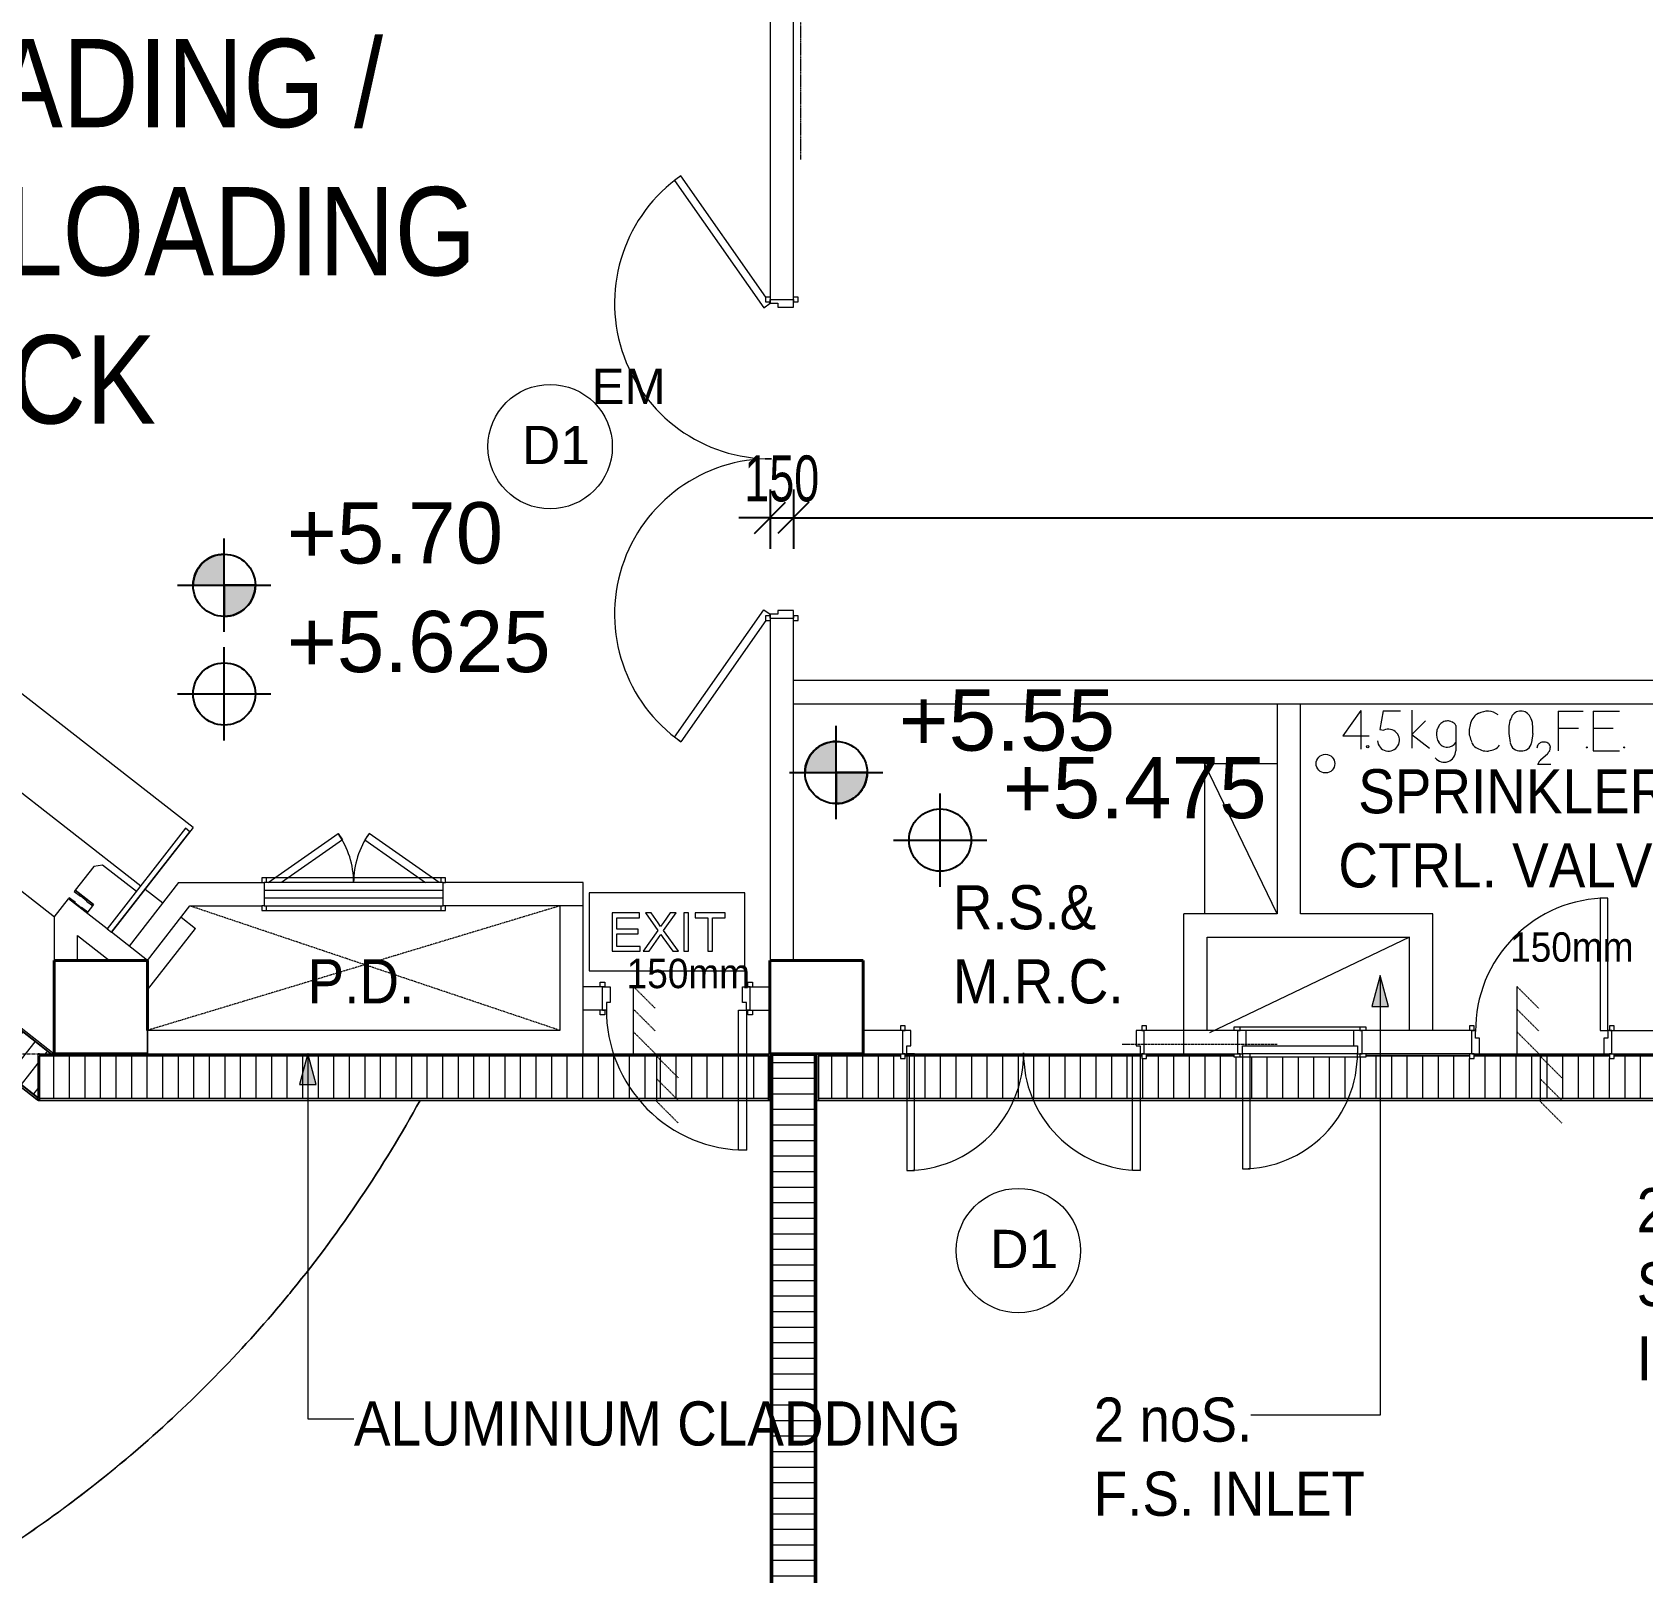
# Model space of a CAD drawing. Header units: millimetres. Extents: x 10569 to 232243, y -25347 to 80743.
# Drawn here: x 44561 to 54914, y -5480 to 4425 of the extents above; entities that cross this region are included whole.
import ezdxf

# ---------------------------------------------------------------- set-up
doc = ezdxf.new("R2010")
doc.units = ezdxf.units.MM
for name, pattern in [('Dash', [6, 3, -3]), ('Grid Line__1_200_', [10.5, 6, -1.5, 1.5, -1.5]), ('Hidden', [7.14375, 4.7625, -2.38125])]:
    doc.linetypes.add(name, pattern=pattern)
for name, color, linetype, lineweight in [('A-ANNO-DIMS', 211, 'Continuous', 5), ('A-ANNO-NOTE', 131, 'Continuous', 25), ('A-DETL-GENF', 92, 'Continuous', 20), ('A-DETL-HDLN', 90, 'Hidden', 9), ('A-DETL-THIN', 151, 'Continuous', 9), ('A-DOOR', 31, 'Continuous', 20), ('A-DOOR-FRAM', 31, 'Continuous', 30), ('A-FLOR', 192, 'Continuous', 9), ('A-GENM', 13, 'Continuous', 20), ('A-WALL', 113, 'Continuous', 20), ('G-ANNO-TEXT', 231, 'Continuous', 5), ('Q-CASE', 31, 'Continuous', 20), ('S-COLS', 52, 'Continuous', 20), ('S-GRID', 1, 'Continuous', 5)]:
    doc.layers.add(name, color=color, linetype=linetype, lineweight=lineweight)
doc.styles.add('Arial_1', font='arial.ttf', dxfattribs={"height": 393.413174})
doc.styles.add('Arial_2', font='arial.ttf', dxfattribs={"width": 0.7, "height": 295.05988})
doc.styles.add('Swis721 BT_2', font='swiss.ttf', dxfattribs={"width": 0.9, "height": 189.214176})
doc.styles.add('Swis721 BT_3', font='swiss.ttf', dxfattribs={"height": 1.135285})
doc.styles.add('Swis721 BT_4', font='swiss.ttf', dxfattribs={"height": 245.978428})
doc.styles.add('Swis721 BT_5', font='swiss.ttf', dxfattribs={"width": 0.85, "height": 567.642527})
doc.styles.add('Swis721 BT_6', font='swiss.ttf', dxfattribs={"width": 0.89, "height": 283.821263})
doc.dimstyles.new('Linear_-_1_5mm_Arial', dxfattribs={"dimscale": 304.8, "dimtxt": 300, "dimasz": 0.656168, "dimexe": 0.656168, "dimexo": 0.0625, "dimgap": 0.328084, "dimtad": 1, "dimdec": 0, "dimzin": 0, "dimdsep": 46, "dimtxsty": 'Arial_2', "dimblk1": 'OBLIQUE', "dimblk2": 'OBLIQUE', "dimsah": 1, "dimcen": 0.09, "dimadec": 0, "dimazin": 0, "dimtfac": 1, "dimtdec": 4, "dimtix": 1, "dimtmove": 0, "dimatfit": 3, "dimfxl": 0.656168, "dimfxlon": 1, "dimtvp": 1, "dimtolj": 1, "dimtzin": 0, "dimarcsym": 2})
pattern_1 = [(270, (0, 609.6), (100, 6e-15), [])]

# ---------------------------------------------------------------- blocks, each defined once
blk = doc.blocks.new('DLN-Double Door__X03_ - _M13_1500 x 2600 _WH_-16954903-TENDER DRAFT G_F')
at = {"layer": 'A-DOOR', "lineweight": 15}
for p, q in [((-700, -75), (-750, -75)), ((-750, -75), (-750, -825)), ((-700, -825), (-700, -75)), ((700, -75), (750, -75)), ((700, -825), (700, -75)), ((750, -75), (750, -825)), ((-750, -825), (-700, -825)), ((750, -825), (700, -825))]:
    blk.add_line(p, q, dxfattribs=at)
for centre, start, end in [((-750, -75), 270, 0.5), ((750, -75), 179.5, 270)]:
    blk.add_arc(centre, 750, start, end, dxfattribs=at)
at = {"layer": 'A-DOOR-FRAM', "lineweight": 15}
for p, q in [((-760, 105), (-790, 105)), ((-790, 105), (-790, 75)), ((-760, 75), (-760, 105)), ((790, 105), (760, 105)), ((760, 105), (760, 75)), ((790, 75), (790, 105)), ((-775, 75), (-760, 75)), ((-725, 75), (-775, 75)), ((-725, -25), (-725, 75)), ((725, 75), (725, -25)), ((775, 75), (725, 75)), ((760, 75), (775, 75)), ((-790, -75), (-790, -105)), ((-760, -75), (-775, -75)), ((-775, -75), (-750, -75)), ((-760, -105), (-760, -75)), ((-750, -75), (-750, -25)), ((-750, -25), (-725, -25)), ((725, -25), (750, -25)), ((750, -25), (750, -75)), ((750, -75), (775, -75)), ((775, -75), (760, -75)), ((760, -75), (760, -105)), ((790, -105), (790, -75)), ((-790, -105), (-760, -105)), ((760, -105), (790, -105))]:
    blk.add_line(p, q, dxfattribs=at)
blk = doc.blocks.new('DLN-Single Door__X01_ - _M36_ 850 x 2450 _WH_-16935529-TENDER DRAFT G_F')
at = {"layer": 'A-DOOR', "lineweight": 15}
for p, q in [((-435, 105), (-465, 105)), ((-465, 105), (-465, 75)), ((-435, 75), (-435, 105)), ((465, 105), (435, 105)), ((435, 105), (435, 75)), ((465, 75), (465, 105)), ((-450, 75), (-435, 75)), ((435, 75), (450, 75)), ((-465, -75), (-465, -105)), ((-435, -75), (-450, -75)), ((-435, -105), (-435, -75)), ((-375, -75), (-425, -75)), ((-425, -75), (-425, -925)), ((-375, -925), (-375, -75)), ((450, -75), (435, -75)), ((435, -75), (435, -105)), ((465, -105), (465, -75)), ((-465, -105), (-435, -105)), ((435, -105), (465, -105)), ((-425, -925), (-375, -925))]:
    blk.add_line(p, q, dxfattribs=at)
blk.add_arc((-425, -75), 850, 270, 0.5, dxfattribs=at)
at = {"layer": 'A-DOOR-FRAM', "lineweight": 15}
for p, q in [((-400, 75), (-450, 75)), ((-400, -25), (-400, 75)), ((400, 75), (400, -25)), ((450, 75), (400, 75)), ((-450, -75), (-425, -75)), ((-425, -75), (-425, -25)), ((-425, -25), (-400, -25)), ((400, -25), (425, -25)), ((425, -25), (425, -75)), ((425, -75), (450, -75))]:
    blk.add_line(p, q, dxfattribs=at)
blk = doc.blocks.new('DLN-Single Door__X01_ - _M03_ 900 x 2450 _WH_-18265741-TENDER DRAFT G_F')
at = {"layer": 'A-DOOR', "lineweight": 15}
for p, q in [((-450, 975), (-400, 975)), ((-450, 75), (-450, 975)), ((-400, 975), (-400, 75)), ((-490, 105), (-460, 105)), ((-490, 75), (-490, 105)), ((-460, 105), (-460, 75)), ((460, 75), (460, 105)), ((460, 105), (490, 105)), ((490, 105), (490, 75)), ((-460, 75), (-475, 75)), ((-400, 75), (-450, 75)), ((475, 75), (460, 75)), ((-490, -105), (-490, -75)), ((-475, -75), (-460, -75)), ((-460, -75), (-460, -105)), ((460, -105), (460, -75)), ((460, -75), (475, -75)), ((490, -75), (490, -105)), ((-460, -105), (-490, -105)), ((490, -105), (460, -105))]:
    blk.add_line(p, q, dxfattribs=at)
blk.add_arc((-450, 75), 900, 359.5, 90, dxfattribs=at)
at = {"layer": 'A-DOOR-FRAM', "lineweight": 15}
for p, q in [((-475, 75), (-450, 75)), ((-450, 75), (-450, 25)), ((-450, 25), (-425, 25)), ((-425, 25), (-425, -75)), ((425, 25), (450, 25)), ((425, -75), (425, 25)), ((450, 75), (475, 75)), ((450, 25), (450, 75)), ((-425, -75), (-475, -75)), ((475, -75), (425, -75))]:
    blk.add_line(p, q, dxfattribs=at)
blk = doc.blocks.new('DLN-Access Panel__AP06__ - _AP06_ 800 x 2325 _WH_-16253387-TENDER DRAFT G_F')
at = {"layer": 'A-DOOR', "lineweight": 15}
for p, q in [((-385, 95), (-425, 95)), ((-425, 95), (-425, 75)), ((-400, 75), (-385, 75)), ((-385, 75), (-385, 95)), ((385, 95), (-385, 95)), ((385, 95), (385, 75)), ((425, 95), (385, 95)), ((385, 75), (400, 75)), ((425, 75), (425, 95)), ((-425, -75), (-425, -95)), ((-425, -95), (-385, -95)), ((-385, -75), (-400, -75)), ((-385, -95), (-385, -75)), ((-385, -95), (385, -95)), ((-320, -75), (-370, -75)), ((-370, -75), (-370, -815)), ((-320, -815), (-320, -75)), ((385, -75), (385, -95)), ((400, -75), (385, -75)), ((385, -95), (425, -95)), ((425, -95), (425, -75)), ((-370, -815), (-320, -815))]:
    blk.add_line(p, q, dxfattribs=at)
blk.add_arc((-370, -75), 740, 270, 0.5, dxfattribs=at)
at = {"layer": 'A-DOOR-FRAM', "lineweight": 15}
for p, q in [((-345, 75), (-400, 75)), ((-345, -25), (-345, 75)), ((345, 75), (-345, 75)), ((345, 75), (345, -25)), ((400, 75), (345, 75)), ((-400, -75), (-370, -75)), ((-370, -75), (-370, -25)), ((-370, -25), (-345, -25)), ((370, -75), (-370, -75)), ((-345, -25), (345, -25)), ((345, -25), (370, -25)), ((370, -25), (370, -75)), ((370, -75), (400, -75))]:
    blk.add_line(p, q, dxfattribs=at)
blk = doc.blocks.new('S_S_ Roller Shutter _7000mm rw_ - 7000mm RW-16026281-TENDER DRAFT G_F')
at = {"layer": 'A-DOOR', "lineweight": 15}
for p, q in [((-3850, -930), (-3850, -75)), ((-3815, -75), (-3850, -75)), ((-3850, -75), (-3850, -895)), ((-3815, -895), (-3815, -75)), ((-3650, -145), (-3650, -75)), ((-3650, -75), (-3650, -83)), ((-3650, -83), (-3600, -83)), ((-3600, -83), (-3600, -80)), ((-3600, -80), (-3550, -80)), ((-3550, -80), (-3550, -83)), ((-3550, -83), (-3500, -83)), ((-3500, -83), (-3500, -75)), ((3500, -75), (3500, -83)), ((3500, -83), (3550, -83)), ((3550, -83), (3550, -80)), ((3550, -80), (3600, -80)), ((3600, -80), (3600, -83)), ((3600, -83), (3650, -83)), ((3650, -75), (3650, -145)), ((3650, -83), (3650, -75)), ((3850, -75), (3815, -75)), ((3815, -75), (3815, -895)), ((3850, -930), (3850, -75)), ((3850, -895), (3850, -75)), ((-3650, -135), (-3650, -145)), ((-3600, -135), (-3650, -135)), ((-3500, -145), (-3650, -145)), ((-3650, -145), (-3500, -145)), ((-3600, -138), (-3600, -135)), ((-3550, -138), (-3600, -138)), ((-3500, -135), (-3550, -135)), ((-3550, -135), (-3550, -138)), ((-3500, -145), (-3500, -135)), ((-3500, -340), (-3500, -145)), ((3550, -135), (3500, -135)), ((3500, -135), (3500, -145)), ((3650, -145), (3500, -145)), ((3500, -145), (3500, -340)), ((3500, -145), (3650, -145)), ((3550, -138), (3550, -135)), ((3600, -138), (3550, -138)), ((3650, -135), (3600, -135)), ((3600, -135), (3600, -138)), ((3650, -145), (3650, -135)), ((-3815, -380), (-3540, -380)), ((-3540, -380), (-3500, -340)), ((3500, -340), (3540, -380)), ((3540, -380), (3815, -380)), ((-3850, -895), (-3815, -895)), ((-3850, -930), (3850, -930)), ((3815, -895), (3850, -895))]:
    blk.add_line(p, q, dxfattribs=at)
blk = doc.blocks.new('DLN_EXIT Sign Board - DLN_EXIT Sign Board-5973881-TENDER DRAFT G_F')
at = {"layer": 'A-GENM'}
for p, q in [((500, 250), (-500, 250)), ((-500, 250), (-500, -250)), ((500, -250), (500, 250)), ((-177, 121), (-354, 121)), ((-354, 121), (-354, -125)), ((-177, 90), (-177, 121)), ((-102, 121), (-138, 121)), ((-138, 121), (-59, 9)), ((-57, 58), (-102, 121)), ((20, 121), (-24, 59)), ((-22, 9), (58, 121)), ((58, 121), (20, 121)), ((138, 121), (108, 121)), ((108, 121), (108, -125)), ((138, -125), (138, 121)), ((373, 121), (181, 121)), ((181, 121), (181, 90)), ((373, 90), (373, 121)), ((-323, 17), (-323, 90)), ((-323, 90), (-177, 90)), ((-185, 17), (-323, 17)), ((-185, -13), (-185, 17)), ((-59, 9), (-154, -125)), ((-42, 34), (-57, 58)), ((-24, 59), (-42, 34)), ((73, -125), (-22, 9)), ((181, 90), (262, 90)), ((262, 90), (262, -125)), ((292, -125), (292, 90)), ((292, 90), (373, 90)), ((-323, -94), (-323, -13)), ((-323, -13), (-185, -13)), ((-173, -94), (-323, -94)), ((-173, -125), (-173, -94)), ((-116, -125), (-55, -38)), ((-55, -38), (-40, -17)), ((-40, -17), (-27, -36)), ((-27, -36), (36, -125)), ((-354, -125), (-173, -125)), ((-154, -125), (-116, -125)), ((36, -125), (73, -125)), ((108, -125), (138, -125)), ((262, -125), (292, -125)), ((-500, -250), (500, -250))]:
    blk.add_line(p, q, dxfattribs=at)
blk = doc.blocks.new('DLN-Surface Channel-S1 - 300x200 _WD_-5839086-TENDER DRAFT G_F')
at = {"layer": 'Q-CASE', "lineweight": 9}
h = blk.add_hatch(dxfattribs=at)
h.set_pattern_fill('FP_7', color=256, style=0, pattern_type=2)
h.set_pattern_definition(pattern_1)
h.paths.add_polyline_path([(-2886, -135), (8451, -135), (8451, 135), (4989, 135), (4989, 120), (3709, 120), (3709, 135), (2514, 135), (2514, 120), (1234, 120), (1234, 135), (-236, 135), (-236, 120), (-266, 120), (-266, 135), (-1136, 135), (-1136, 120), (-1166, 120), (-1166, 135), (-1636, 135), (-1636, 120), (-2916, 120), (-2916, 135), (-3336, 135), (-3336, 120), (-3366, 120), (-3366, 135), (-4236, 135), (-4236, 120), (-4266, 120), (-4266, 135), (-4930, 135), (-4930, 130), (-5780, 130), (-5780, 135), (-6342, 135), (-6342, 120), (-6372, 120), (-6372, 135), (-7892, 135), (-7892, 120), (-7922, 120), (-7922, 135), (-8451, 135), (-8451, -135), (-2916, -135)], flags=0)
at = {"layer": 'Q-CASE'}
for p, q in [((-8461, -150), (-8461, 150)), ((-8451, 150), (-8451, -150)), ((-8451, 140), (-8451, 150)), ((-8451, 140), (-7922, 140)), ((-8451, -135), (-8451, 135)), ((-7922, 135), (-8451, 135)), ((-7892, 140), (-6372, 140)), ((-6372, 135), (-7892, 135)), ((-7882, 150), (-6382, 150)), ((-6342, 140), (-5780, 140)), ((-5780, 135), (-6342, 135)), ((-4930, 140), (-4266, 140)), ((-4266, 135), (-4930, 135)), ((-4236, 140), (-3366, 140)), ((-3366, 135), (-4236, 135)), ((-4201, 150), (-3401, 150)), ((-3336, 140), (-2916, 140)), ((-2916, 135), (-3336, 135)), ((-8461, -150), (-8451, -150)), ((-8451, -135), (8451, -135)), ((-8451, -150), (-8451, -140)), ((8451, -140), (-8451, -140)), ((-8451, -150), (8451, -150))]:
    blk.add_line(p, q, dxfattribs=at)
blk = doc.blocks.new('DLN-Surface Channel-S1 - 300x200 _WD_-5839087-TENDER DRAFT G_F')
at = {"layer": 'Q-CASE', "lineweight": 9}
h = blk.add_hatch(dxfattribs=at)
h.set_pattern_fill('FP_7', color=256, style=0, pattern_type=2)
h.set_pattern_definition(pattern_1)
h.paths.add_polyline_path([(-3826, 135), (-3723, -29), (-3659, -135), (3856, -135), (3856, 135), (-3822, 135)], flags=0)
at = {"layer": 'Q-CASE'}
for p, q in [((-3829, 140), (3856, 140)), ((3856, 135), (-3826, 135)), ((3566, 150), (3856, 150)), ((3856, -150), (3856, 150)), ((3866, 150), (3856, 150)), ((3856, 150), (3856, 140)), ((3856, 135), (3856, -135)), ((-3659, -135), (3856, -135)), ((3856, -140), (-3656, -140)), ((3856, -140), (3856, -150))]:
    blk.add_line(p, q, dxfattribs=at)
blk = doc.blocks.new('DLN-Double Door-AP - _AP09_ 1100 x 2100 _WH_-10331321-TENDER DRAFT G_F')
at = {"layer": 'A-DOOR', "lineweight": 15}
for p, q in [((575, 75), (-575, 75)), ((-575, 75), (-575, 25)), ((-575, 25), (-575, -25)), ((-575, 25), (575, 25)), ((575, 25), (575, 75)), ((575, -25), (575, 25)), ((-575, -25), (-575, -75)), ((-575, -25), (575, -25)), ((-575, -75), (575, -75)), ((-550, -75), (-99, -390)), ((-71, -350), (-463, -75)), ((71, -350), (463, -75)), ((550, -75), (99, -390)), ((575, -75), (575, -25)), ((-99, -390), (-71, -350)), ((99, -390), (71, -350))]:
    blk.add_line(p, q, dxfattribs=at)
for centre, start, end in [((-550, -75), 325, 359.9969), ((550, -75), 180.0031, 215)]:
    blk.add_arc(centre, 550, start, end, dxfattribs=at)
at = {"layer": 'A-DOOR-FRAM', "lineweight": 15}
for p, q in [((-560, 105), (-590, 105)), ((-590, 105), (-590, 75)), ((-560, 75), (-560, 105)), ((560, 105), (-560, 105)), ((560, 105), (560, 75)), ((590, 105), (560, 105)), ((590, 75), (590, 105)), ((-590, 75), (-575, 75)), ((575, 75), (590, 75)), ((-575, -75), (-590, -75)), ((-590, -75), (-590, -105)), ((-560, -105), (-560, -75)), ((560, -75), (560, -105)), ((590, -75), (575, -75)), ((590, -105), (590, -75)), ((-590, -105), (-560, -105)), ((-560, -105), (560, -105)), ((560, -105), (590, -105))]:
    blk.add_line(p, q, dxfattribs=at)
blk = doc.blocks.new('DLN-Double Door__X03_ - _M47_2000 x 2450 _WH_-16954907-TENDER DRAFT G_F')
at = {"layer": 'A-DOOR', "lineweight": 15}
for p, q in [((-1040, -103), (-1819, -649)), ((-1000, -75), (-1010, -82)), ((-971, -116), (-1000, -75)), ((971, -116), (1000, -75)), ((1000, -75), (1010, -82)), ((1040, -103), (1819, -649)), ((-1790, -690), (-971, -116)), ((1790, -690), (971, -116)), ((-1819, -649), (-1790, -690)), ((1819, -649), (1790, -690))]:
    blk.add_line(p, q, dxfattribs=at)
for centre, start, end in [((-1000, -75), 215, 0.5), ((1000, -75), 179.5, 325)]:
    blk.add_arc(centre, 1000, start, end, dxfattribs=at)
at = {"layer": 'A-DOOR-FRAM', "lineweight": 15}
for p, q in [((-1010, 105), (-1040, 105)), ((-1040, 105), (-1040, 75)), ((-1010, 75), (-1010, 105)), ((1040, 105), (1010, 105)), ((1010, 105), (1010, 75)), ((1040, 75), (1040, 105)), ((-1025, 75), (-1010, 75)), ((-975, 75), (-1025, 75)), ((-975, -25), (-975, 75)), ((975, 75), (975, -25)), ((1025, 75), (975, 75)), ((1010, 75), (1025, 75)), ((-1040, -75), (-1040, -105)), ((-1010, -75), (-1025, -75)), ((-1025, -75), (-1000, -75)), ((-1010, -105), (-1010, -75)), ((-1000, -75), (-1000, -25)), ((-1000, -25), (-975, -25)), ((975, -25), (1000, -25)), ((1000, -25), (1000, -75)), ((1000, -75), (1025, -75)), ((1025, -75), (1010, -75)), ((1010, -75), (1010, -105)), ((1040, -105), (1040, -75)), ((-1040, -105), (-1010, -105)), ((1010, -105), (1040, -105))]:
    blk.add_line(p, q, dxfattribs=at)
blk = doc.blocks.new('DLN-Surface Channel-S1 - 300x150 _WD_-16398120-TENDER DRAFT G_F')
at = {"layer": 'Q-CASE', "lineweight": 9}
h = blk.add_hatch(dxfattribs=at)
h.set_pattern_fill('FP_7', color=256, style=0, pattern_type=2)
h.set_pattern_definition(pattern_1)
h.paths.add_polyline_path([(4646, -135), (4473, 86), (4536, 135), (-4649, 135), (-4649, -135), (4640, -135)], flags=0)
at = {"layer": 'Q-CASE'}
for p, q in [((-4659, -150), (-4659, 150)), ((-4649, 150), (-4659, 150)), ((-4649, 150), (-4649, -150)), ((-4649, 140), (-4649, 150)), ((-4649, 150), (4555, 150)), ((-4649, 140), (4542, 140)), ((-4649, -135), (-4649, 135)), ((4536, 135), (-4649, 135)), ((-4659, -150), (-4649, -150)), ((-4649, -135), (4646, -135)), ((-4649, -150), (-4649, -140)), ((4649, -140), (-4649, -140)), ((-4649, -150), (4649, -150)), ((4649, -140), (4649, -150)), ((4649, -150), (4649, -142)), ((4649, -150), (4657, -150))]:
    blk.add_line(p, q, dxfattribs=at)
blk = doc.blocks.new('DLN-Surface Channel-S1 - 300x200 _WD_-13121200-TENDER DRAFT G_F')
at = {"layer": 'Q-CASE', "lineweight": 9}
h = blk.add_hatch(dxfattribs=at)
h.set_pattern_fill('FP_7', color=256, style=0, pattern_type=2)
h.set_pattern_definition(pattern_1)
h.paths.add_polyline_path([(-2175, -135), (2343, -135), (2343, 135), (-2343, 135), (-2343, -135), (-2182, -135)], flags=0)
at = {"layer": 'Q-CASE'}
for p, q in [((-2353, -150), (-2353, 150)), ((-2343, 150), (-2353, 150)), ((-2343, 150), (-2343, -150)), ((-2343, 140), (-2343, 150)), ((-2343, 150), (-2249, 150)), ((-2343, 140), (2343, 140)), ((-2343, -135), (-2343, 135)), ((2343, 135), (-2343, 135)), ((1151, 150), (2343, 150)), ((2343, -150), (2343, 150)), ((2351, 150), (2343, 150)), ((2343, 150), (2343, 140)), ((2343, 135), (2343, -135)), ((2353, 150), (2353, -150)), ((-2353, -150), (-2343, -150)), ((-2343, -135), (2343, -135)), ((-2343, -150), (-2343, -140)), ((2343, -140), (-2343, -140)), ((-2343, -150), (2343, -150)), ((2343, -140), (2343, -150)), ((2343, -150), (2353, -150))]:
    blk.add_line(p, q, dxfattribs=at)
blk = doc.blocks.new('DLN_2D- CO2F_E - COFE-19082813-TENDER DRAFT G_F')
at = {"layer": 'A-DETL-GENF'}
for p, q in [((87, 335), (-28, 172)), ((87, 335), (87, 86)), ((232, 332), (209, 213)), ((232, 332), (343, 332)), ((415, 337), (415, 92)), ((1357, 330), (1517, 330)), ((1357, 330), (1357, 76)), ((1580, 330), (1750, 330)), ((1580, 330), (1580, 76)), ((209, 213), (235, 208)), ((415, 181), (503, 269)), ((698, 239), (698, 76)), ((1357, 221), (1487, 221)), ((1580, 221), (1710, 221)), ((-28, 172), (141, 172)), ((415, 181), (528, 92)), ((1038, 187), (1048, 128)), ((1194, 187), (1185, 128)), ((1245, 20), (1287, 57)), ((1580, 76), (1750, 76)), ((1224, -10), (1308, -10))]:
    blk.add_line(p, q, dxfattribs=at)
for centre, radius in [((132, 103), 7.48), ((-140, -7), 60), ((1540, 97), 3), ((1781, 97), 3)]:
    blk.add_circle(centre, radius, dxfattribs=at)
for centre, radius, start, end in [((890, 227), 101, 117.3794, 139.3393), ((903, 197), 133, 87.6545, 116.6047), ((905, 231), 98.9, 49.3487, 87.6545), ((1114, 268), 62.8, 88.1154, 155.8846), ((1118, 268), 62.8, 24.1154, 91.8846), ((265, 144), 70.7, 183.8046, 115.1955), ((655, 188), 80.3, 161.219, 180.781), ((689, 176), 116, 146.781, 161.219), ((643, 206), 61.4, 118.4863, 146.781), ((643, 206), 61.4, 87.5137, 118.4863), ((642, 195), 73.2, 66.4863, 87.5137), ((649, 209), 57.4, 31.0497, 66.4863), ((895, 199), 112, 173.0655, 194.7367), ((1084, 174), 302, 164.9644, 172.7557), ((890, 227), 101, 139.3393, 165.241), ((1870, 182), 832, 175.5969, 179.6803), ((1140, 238), 99.2, 146.4031, 175.5969), ((1093, 238), 99.2, 4.4031, 33.5969), ((362, 182), 832, 0.3197, 4.4031), ((757, 189), 183, 180.781, 189.219), ((661, 174), 85.2, 189.219, 210.781), ((643, 163), 64.4, 210.781, 239.219), ((643, 163), 64.4, 239.219, 271.0549), ((643, 163), 64.4, 271.0549, 328.5853), ((1184, 278), 411, 195.1825, 200.7734), ((871, 159), 76.5, 200.5788, 234.8357), ((903, 175), 99.8, 297.0921, 320.3091), ((1109, 137), 62.1, 189, 276.8019), ((1124, 137), 62.1, 263.1981, 351), ((1259, 92), 39.4, 141.0169, 178.9831), ((1259, 92), 39.4, 112.8661, 141.0169), ((1259, 92), 39.4, 90.3809, 112.8661), ((1266, 88), 44, 77.7176, 98.2824), ((1265, 84), 48.4, 58.2824, 77.7176), ((1275, 100), 29.6, 35.7176, 58.2824), ((1264, 92), 43.1, 18.2824, 35.7176), ((1278, 97), 28, 357.7176, 18.2824), ((624, 76), 73.8, 218.3959, 0), ((895, 195), 119, 235.3378, 254.6622), ((900, 215), 141, 254.7908, 273.2092), ((903, 175), 99.8, 272.9079, 297.0921), ((1351, -71), 140, 145.8137, 154.1863), ((1301, -38), 80.3, 134.1863, 145.8137), ((1228, 118), 84.9, 313.9551, 330.0449), ((1193, 120), 117, 337.7231, 342.2769), ((1276, 94), 29.7, 342.2769, 3.7231)]:
    blk.add_arc(centre, radius, start, end, dxfattribs=at)
blk = doc.blocks.new('DLN_Slab Level Mark - FFL-2mm_Type 2-2670450-TENDER DRAFT G_F')
at = {"layer": 'A-ANNO-NOTE', "lineweight": 5}
h = blk.add_hatch(color=256, dxfattribs=at)
edge = h.paths.add_edge_path(flags=0)
edge.add_arc((0, 0), 1, 0, 90, ccw=False)
edge.add_line((1, 0), (0, 0))
edge.add_line((0, 0), (0, 1))
h = blk.add_hatch(color=256, dxfattribs=at)
edge = h.paths.add_edge_path(flags=0)
edge.add_arc((0, 0), 1, 180, 270, ccw=False)
edge.add_line((-1, 0), (0, 0))
edge.add_line((0, 0), (0, -1))
at = {"layer": 'A-ANNO-NOTE'}
for p, q in [((0, 1.5), (0, -1.5)), ((0, 1), (0, 0)), ((0, 0), (-1, 0)), ((0, -1), (0, 0)), ((0, 0), (1, 0)), ((-1.5, 0), (1.5, 0))]:
    blk.add_line(p, q, dxfattribs=at)
blk.add_circle((0, 0), 1, dxfattribs=at)
for start, end in [(360, 90), (180, 270)]:
    blk.add_arc((0, 0), 1, start, end, dxfattribs=at)
blk = doc.blocks.new('DLN_Slab Level Mark - SSL-2mm_Type 2-2670448-TENDER DRAFT G_F')
at = {"layer": 'A-ANNO-NOTE'}
for p, q in [((0, 1.5), (0, -1.5)), ((-1.5, 0), (1.5, 0))]:
    blk.add_line(p, q, dxfattribs=at)
blk.add_circle((0, 0), 1, dxfattribs=at)
blk = doc.blocks.new('GBP_Door Mark - 2 x 1_3_R_T_ Border _EM_ON_-18777231-TENDER DRAFT G_F')
at = {"layer": 'A-ANNO-NOTE', "lineweight": 5}
blk.add_circle((-31.356, 27.261), 2, dxfattribs=at)
at = {"layer": 'A-ANNO-NOTE', "lineweight": 5, "insert": (-30.02, 29.767), "char_height": 1.1353, "width": 2.7792, "attachment_point": 1, "line_spacing_factor": 1.00667, "style": 'Swis721 BT_3'}
blk.add_mtext('EM', dxfattribs=at)
blk = doc.blocks.new('_Oblique')
at = {"color": 0, "linetype": 'ByBlock', "lineweight": -2}
blk.add_line((-0.5, -0.5), (0.5, 0.5), dxfattribs=at)
blk = doc.blocks.new('DIMBLOCK193-TENDER DRAFT G_F')
at = {"layer": 'A-ANNO-DIMS', "color": 0, "lineweight": -2, "transparency": 16777216}
for p, q in [((49304, 1484), (49304, 1103)), ((49454, 1484), (49454, 1103)), ((49304, 1303), (49104, 1303)), ((49304, 1303), (49454, 1303)), ((49454, 1303), (49654, 1303))]:
    blk.add_line(p, q, dxfattribs=at)
at = {"layer": 'Defpoints', "color": 0, "transparency": 16777216}
for p in [(49304, 1503), (49454, 1503), (49454, 1303)]:
    blk.add_point(p, dxfattribs=at)
at = {"layer": 'A-ANNO-DIMS', "color": 0, "lineweight": -2, "transparency": 16777216, "xscale": 200, "yscale": 200, "zscale": 200}
blk.add_blockref('_Oblique', (49304, 1303), dxfattribs=at)
at = {"layer": 'A-ANNO-DIMS', "color": 0, "lineweight": -2, "transparency": 16777216, "xscale": 200, "yscale": 200, "zscale": 200, "rotation": 180}
blk.add_blockref('_Oblique', (49454, 1303), dxfattribs=at)
at = {"layer": 'A-ANNO-DIMS', "color": 0, "transparency": 16777216, "insert": (49379, 1554), "char_height": 295.1, "width": 564.92, "attachment_point": 5, "style": 'Arial_2'}
blk.add_mtext('\\A1;150', dxfattribs=at)
blk = doc.blocks.new('DIMBLOCK194-TENDER DRAFT G_F')
at = {"layer": 'A-ANNO-DIMS', "color": 0, "lineweight": -2, "transparency": 16777216}
for p, q in [((49454, 1484), (49454, 1103)), ((68539, 1484), (68539, 1103)), ((49454, 1303), (68539, 1303))]:
    blk.add_line(p, q, dxfattribs=at)
at = {"layer": 'Defpoints', "color": 0, "transparency": 16777216}
for p in [(49454, 1503), (68539, 1503), (68539, 1303)]:
    blk.add_point(p, dxfattribs=at)
at = {"layer": 'A-ANNO-DIMS', "color": 0, "lineweight": -2, "transparency": 16777216, "xscale": 200, "yscale": 200, "zscale": 200, "rotation": 180}
blk.add_blockref('_Oblique', (49454, 1303), dxfattribs=at)
at = {"layer": 'A-ANNO-DIMS', "color": 0, "lineweight": -2, "transparency": 16777216, "xscale": 200, "yscale": 200, "zscale": 200}
blk.add_blockref('_Oblique', (68539, 1303), dxfattribs=at)
at = {"layer": 'A-ANNO-DIMS', "color": 0, "transparency": 16777216, "insert": (58997, 1554), "char_height": 295.1, "width": 941.54, "attachment_point": 5, "style": 'Arial_2'}
blk.add_mtext('\\A1;19085', dxfattribs=at)
blk = doc.blocks.new('GBP_Door Mark - 2 x 1_3_RT_ Border WHITE-4013245-TENDER DRAFT G_F')
at = {"layer": 'A-ANNO-NOTE', "lineweight": 5}
blk.add_circle((-31.356, 27.261), 2, dxfattribs=at)

msp = doc.modelspace()

# ---------------------------------------------------------------- hatches: boundary and pattern name
at = {"layer": 'G-ANNO-TEXT'}
for points in [[(53225.87568, -1639.48288), (53172.28584, -1839.48288), (53279.46552, -1839.48288)], [(46333.371, -2141.04535), (46279.78116, -2341.04535), (46386.96084, -2341.04535)]]:
    msp.add_hatch(color=60, dxfattribs=at).paths.add_polyline_path(points, flags=0)

# ---------------------------------------------------------------- linework, layer by layer
at = {"layer": 'A-DETL-HDLN', "linetype": 'Dash'}
for p, q in [((47951.79297, -1192.51454), (45301.79296, -1992.51454)), ((47951.79297, -1992.51454), (45574.35961, -1192.51454)), ((37639.29297, -2142.51454), (44701.79296, -2142.51454))]:
    msp.add_line(p, q, dxfattribs=at)
at = {"layer": 'A-DETL-HDLN'}
for p, q in [((48424.58693, -1710.20841), (48566.00829, -1851.62977)), ((54104.54729, -1710.20841), (54245.96865, -1851.62977)), ((48424.58693, -1855.6508), (48566.00829, -1997.07215)), ((54104.54729, -1855.6508), (54245.96865, -1997.07215)), ((48424.58693, -2001.09318), (48566.00829, -2142.51454)), ((54104.54729, -2001.09318), (54245.96865, -2142.51454)), ((48573.7769, -2157.51454), (48715.19826, -2298.93589)), ((52564.79297, -2082.51454), (51564.79297, -2082.51454)), ((54253.73727, -2157.51454), (54395.15862, -2298.93589)), ((48573.7769, -2302.95692), (48715.19826, -2444.37828)), ((54253.73727, -2302.95692), (54395.15862, -2444.37828)), ((48573.7769, -2448.39931), (48715.19826, -2589.82067)), ((54253.73727, -2448.39931), (54395.15862, -2589.82067))]:
    msp.add_line(p, q, dxfattribs=at)
at = {"layer": 'A-DETL-THIN'}
for p, q in [((52564.29296, -1242.51454), (52097.69829, -277.51454)), ((52097.69829, -277.51454), (52097.69829, -1242.51454)), ((52097.69829, -277.51454), (52564.29296, -277.51454)), ((53414.79297, -1392.51454), (52129.79297, -2007.51454)), ((48424.58693, -1710.20841), (48424.58693, -2142.51454)), ((54104.54729, -1710.20841), (54104.54729, -2142.51454)), ((48573.7769, -2157.51454), (48573.7769, -2448.39931)), ((54253.73727, -2157.51454), (54253.73727, -2448.39931))]:
    msp.add_line(p, q, dxfattribs=at)
at = {"layer": 'A-FLOR'}
for p, q in [((37251.89076, 3297.48546), (44597.90678, -2442.05748)), ((49304.29296, -2442.51454), (49304.29296, -9844.41669)), ((49604.29296, -9658.85426), (49604.29296, -2442.51454))]:
    msp.add_line(p, q, dxfattribs=at)
for points, knots in [([(47053.69652, -2442.51454), (46818.1645, -2872.29159), (46521.53034, -3313.36165), (46184.43317, -3721.68989), (46158.92631, -3752.12719)], [-1, -1, -1, -1, -0.875, -0.86486486486, -0.86486486486, -0.86486486486, -0.86486486486]), ([(46158.92631, -3752.12719), (46184.43317, -3721.68989), (46521.53034, -3313.36165), (46818.1645, -2872.29159), (47053.69652, -2442.51454)], [-0.13513513514, -0.13513513514, -0.13513513514, -0.13513513514, -0.125, 0, 0, 0, 0]), ([(46158.92631, -3752.12719), (45869.84864, -4097.08332), (45205.95284, -4767.19131), (44034.0914, -5596.59519), (42695.65323, -6217.75405), (41267.106, -6587.22377), (39795.33755, -6692.90014), (38328.54668, -6531.23076), (37386.58134, -6248.96132), (36931.79642, -6066.32965)], [-0.86486486486, -0.86486486486, -0.86486486486, -0.86486486486, -0.75, -0.625, -0.5, -0.375, -0.25, -0.125, 0, 0, 0, 0]), ([(45026.08945, -4862.28026), (45087.99593, -4812.50697), (45495.82284, -4474.60895), (45869.84864, -4097.08332), (46158.92631, -3752.12719)], [-0.27027027027, -0.27027027027, -0.27027027027, -0.27027027027, -0.25, -0.13513513514, -0.13513513514, -0.13513513514, -0.13513513514]), ([(39082.90916, -6603.19402), (39319.84035, -6628.71715), (40047.26188, -6674.81139), (41267.106, -6587.22377), (42695.65323, -6217.75405), (43961.74339, -5630.17134), (44706.23927, -5119.44226), (45026.08945, -4862.28026)], [-0.81081081081, -0.81081081081, -0.81081081081, -0.81081081081, -0.75, -0.625, -0.5, -0.375, -0.27027027027, -0.27027027027, -0.27027027027, -0.27027027027])]:
    msp.add_open_spline(points, degree=3, knots=knots, dxfattribs=at)
at = {"layer": 'A-WALL'}
for p, q in [((49304.29296, 5557.48546), (49304.29296, 2707.48546)), ((49454.29296, 2707.48546), (49454.29296, 5557.48546)), ((39536.59503, 3407.48546), (45258.53554, -1063.14504)), ((44703.1027, -1263.6955), (39187.09561, 3046.0364)), ((49304.29296, 2707.48546), (49454.29296, 2707.48546)), ((49304.29296, 657.48546), (49304.29296, -1542.51454)), ((49304.29296, 657.48546), (49454.29296, 657.48546)), ((49454.29296, -1542.51454), (49454.29296, 657.48546)), ((58614.29297, 257.48546), (49454.29296, 257.48546)), ((49454.29296, 107.48546), (58464.29297, 107.48546)), ((52564.29296, 107.48546), (52564.29296, -1242.51454)), ((52714.29296, -1242.51454), (52714.29296, 107.48546)), ((45501.05399, -1042.51454), (45183.44659, -1450.3509)), ((45286.11557, -1084.6937), (45399.32398, -1173.14498)), ((45501.05399, -1042.51454), (46036.79297, -1042.51454)), ((48101.79297, -1042.51454), (47216.79297, -1042.51454)), ((48101.79297, -2142.51454), (48101.79297, -1042.51454)), ((44701.79296, -1265.37732), (44793.9566, -1147.03095)), ((45042.48398, -1340.57459), (44793.9566, -1147.03095)), ((45301.79296, -1542.51454), (45574.35961, -1192.51454)), ((45574.35961, -1192.51454), (46036.79297, -1192.51454)), ((48101.79297, -1192.51454), (47216.79297, -1192.51454)), ((47951.79297, -1192.51454), (47951.79297, -1992.51454)), ((44701.79296, -1265.37732), (44701.79296, -1542.51454)), ((45301.79296, -1731.46041), (45609.63057, -1337.4604)), ((45517.52414, -1265.49638), (45609.63057, -1337.4604)), ((52564.29296, -1242.51454), (51964.79297, -1242.51454)), ((51964.79297, -2142.51454), (51964.79297, -1242.51454)), ((53564.79297, -1242.51454), (52714.29296, -1242.51454)), ((53564.79297, -1992.51454), (53564.79297, -1242.51454)), ((44851.79296, -1382.1916), (45057.66198, -1542.51454)), ((44851.79296, -1542.51454), (44851.79296, -1382.1916)), ((45301.79296, -1542.51454), (45070.09814, -1362.07944)), ((52114.79297, -1392.51454), (53414.79297, -1392.51454)), ((52114.79297, -1992.51454), (52114.79297, -1392.51454)), ((53414.79297, -1992.51454), (53414.79297, -1392.51454)), ((44851.79296, -1542.51454), (44701.79296, -1542.51454)), ((45057.66198, -1542.51454), (45301.79296, -1542.51454)), ((49304.29296, -1542.51454), (49454.29296, -1542.51454)), ((48226.79297, -1712.51454), (48101.79297, -1712.51454)), ((48226.79297, -1862.51454), (48226.79297, -1712.51454)), ((49176.79297, -1712.51454), (49301.79297, -1712.51454)), ((49176.79297, -1862.51454), (49176.79297, -1712.51454)), ((49301.79297, -1862.51454), (49301.79297, -1712.51454)), ((48226.79297, -1862.51454), (48101.79297, -1862.51454)), ((49176.79297, -1862.51454), (49301.79297, -1862.51454)), ((47951.79297, -1992.51454), (45301.79297, -1992.51454)), ((45301.79297, -1992.51454), (45301.79297, -2142.51454)), ((50158.29297, -1992.51454), (49901.79297, -1992.51454)), ((49901.79297, -2142.51454), (49901.79297, -1992.51454)), ((50158.29297, -2142.51454), (50158.29297, -1992.51454)), ((52310.04297, -1992.51454), (51708.29297, -1992.51454)), ((51708.29297, -2142.51454), (51708.29297, -1992.51454)), ((52310.04297, -2142.51454), (52310.04297, -1992.51454)), ((53814.29297, -1992.51454), (53110.04297, -1992.51454)), ((53110.04297, -2142.51454), (53110.04297, -1992.51454)), ((53814.29297, -2142.51454), (53814.29297, -1992.51454)), ((54714.29297, -1992.51454), (55164.29297, -1992.51454)), ((54714.29297, -2142.51454), (54714.29297, -1992.51454)), ((45301.79297, -2142.51454), (48101.79297, -2142.51454)), ((49901.79297, -2142.51454), (50158.29297, -2142.51454)), ((51708.29297, -2142.51454), (52310.04297, -2142.51454)), ((53814.29297, -2142.51454), (53110.04297, -2142.51454)), ((54714.29297, -2142.51454), (55164.29297, -2142.51454))]:
    msp.add_line(p, q, dxfattribs=at)
at = {"layer": 'G-ANNO-TEXT', "color": 60}
for p, q in [((53225.87568, -1639.48288), (53172.28584, -1839.48288)), ((53279.46552, -1839.48288), (53225.87568, -1639.48288)), ((53225.87568, -1639.48288), (53225.87568, -4466.04467)), ((53172.28584, -1839.48288), (53279.46552, -1839.48288)), ((46333.371, -2141.04535), (46279.78116, -2341.04535)), ((46386.96084, -2341.04535), (46333.371, -2141.04535)), ((46333.371, -2141.04535), (46333.371, -4490.93209)), ((46279.78116, -2341.04535), (46386.96084, -2341.04535)), ((46333.371, -4490.93209), (46628.68182, -4490.93209)), ((53073.05037, -4466.04467), (52395.08454, -4466.04467)), ((53225.87568, -4466.04467), (53073.05037, -4466.04467))]:
    msp.add_line(p, q, dxfattribs=at)
at = {"layer": 'S-COLS', "color": 10, "lineweight": 40}
for p, q in [((45301.79296, -1542.51454), (44701.79296, -1542.51454)), ((44701.79296, -1542.51454), (44701.79296, -2142.51454)), ((45301.79296, -1992.51454), (45301.79296, -1542.51454)), ((49901.79297, -1542.51454), (49301.79297, -1542.51454)), ((49301.79297, -1542.51454), (49301.79297, -2142.51454)), ((49901.79297, -2142.51454), (49901.79297, -1542.51454)), ((45301.79296, -2142.51454), (44701.79296, -2142.51454)), ((49901.79297, -2142.51454), (49301.79297, -2142.51454))]:
    msp.add_line(p, q, dxfattribs=at)
at = {"layer": 'S-COLS', "color": 50, "lineweight": 15}
msp.add_line((45301.79296, -2142.51454), (45301.79296, -1992.51454), dxfattribs=at)
at = {"layer": 'S-GRID', "linetype": 'Grid Line__1_200_'}
msp.add_line((49501.79297, 3607.48546), (49501.79297, 8607.48546), dxfattribs=at)

# ---------------------------------------------------------------- block references
at = {"layer": 'A-ANNO-NOTE', "lineweight": 5, "xscale": 200, "yscale": 200, "zscale": 200}
msp.add_blockref('GBP_Door Mark - 2 x 1_3_R_T_ Border _EM_ON_-18777231-TENDER DRAFT G_F', (54161.07807, -3691.68878), dxfattribs=at)
at = {"layer": 'A-ANNO-NOTE'}
for name, p, xscale, yscale, zscale, rotation in [('DLN_Slab Level Mark - FFL-2mm_Type 2-2670450-TENDER DRAFT G_F', (45794.91032, 868.88912), 200.0000000000001, 200.0000000000001, 200.0000000000001, 89.99999999999991), ('DLN_Slab Level Mark - SSL-2mm_Type 2-2670448-TENDER DRAFT G_F', (45794.91032, 170.10679), 200, 200, 200, 89.99999999999984), ('DLN_Slab Level Mark - FFL-2mm_Type 2-2670450-TENDER DRAFT G_F', (49728.52654, -334.87148), 200, 200, 200, 89.99999999999984), ('DLN_Slab Level Mark - SSL-2mm_Type 2-2670448-TENDER DRAFT G_F', (50397.14945, -768.99633), 200, 200, 200, 89.99999999999984)]:
    msp.add_blockref(name, p, dxfattribs=dict(at, xscale=xscale, yscale=yscale, zscale=zscale, rotation=rotation))
at = {"layer": 'A-ANNO-NOTE', "xscale": 200, "yscale": 200, "zscale": 200}
msp.add_blockref('GBP_Door Mark - 2 x 1_3_RT_ Border WHITE-4013245-TENDER DRAFT G_F', (57171.23303, -8860.72946), dxfattribs=at)
at = {"layer": 'A-DETL-GENF'}
msp.add_blockref('DLN_2D- CO2F_E - COFE-19082813-TENDER DRAFT G_F', (53014.29297, -270.6868), dxfattribs=at)
at = {"layer": 'A-DOOR', "lineweight": 15}
for name, p, rotation in [('S_S_ Roller Shutter _7000mm rw_ - 7000mm RW-16026281-TENDER DRAFT G_F', (41986.45945, 944.28078), 142.0899020367055), ('DLN-Double Door__X03_ - _M47_2000 x 2450 _WH_-16954907-TENDER DRAFT G_F', (49379.29296, 1682.48546), 270), ('DLN-Double Door-AP - _AP09_ 1100 x 2100 _WH_-10331321-TENDER DRAFT G_F', (46626.79297, -1117.51454), 180), ('DLN-Single Door__X01_ - _M36_ 850 x 2450 _WH_-16935529-TENDER DRAFT G_F', (54264.29297, -2067.51454), 180), ('DLN-Single Door__X01_ - _M03_ 900 x 2450 _WH_-18265741-TENDER DRAFT G_F', (48701.79297, -1787.51454), 180)]:
    msp.add_blockref(name, p, dxfattribs=dict(at, rotation=rotation))
for name, p in [('DLN-Double Door__X03_ - _M13_1500 x 2600 _WH_-16954903-TENDER DRAFT G_F', (50933.29297, -2067.51454)), ('DLN-Access Panel__AP06__ - _AP06_ 800 x 2325 _WH_-16253387-TENDER DRAFT G_F', (52710.04297, -2067.51454))]:
    msp.add_blockref(name, p, dxfattribs=at)
at = {"layer": 'A-GENM'}
msp.add_blockref('DLN_EXIT Sign Board - DLN_EXIT Sign Board-5973881-TENDER DRAFT G_F', (48641.77311, -1358.80464), dxfattribs=at)
at = {"layer": 'Q-CASE'}
for name, p, rotation in [('DLN-Surface Channel-S1 - 300x150 _WD_-16398120-TENDER DRAFT G_F', (41020.1519, 543.64674), 321.9990012407211), ('DLN-Surface Channel-S1 - 300x200 _WD_-5839087-TENDER DRAFT G_F', (49454.29296, -6009.00832), 89.99999999999991)]:
    msp.add_blockref(name, p, dxfattribs=dict(at, rotation=rotation))
for name, p in [('DLN-Surface Channel-S1 - 300x200 _WD_-13121200-TENDER DRAFT G_F', (46951.09987, -2292.51454)), ('DLN-Surface Channel-S1 - 300x200 _WD_-5839086-TENDER DRAFT G_F', (58065.54297, -2292.51454))]:
    msp.add_blockref(name, p, dxfattribs=at)

# ---------------------------------------------------------------- texts
at = {"layer": 'A-ANNO-NOTE', "lineweight": 5}
for s, insert, char_height, width, attachment_point, line_spacing_factor, style in [('D1', (47927.39926, 1894.04748), 245.978428, 514.7814219, 2, 1.00667, 'Swis721 BT_4'), ('+5.70', (46197.70532, 1402.94389), 393.413174, 1656, 1, 0.938532, 'Arial_1'), ('+5.625', (46197.70532, 704.16155), 393.413174, 2020.8, 1, 0.938532, 'Arial_1'), ('+5.55', (50131.32154, 199.18328), 393.413174, 1656, 1, 0.938532, 'Arial_1'), ('+5.475', (50799.94444, -234.94157), 393.413174, 2020.8, 1, 0.938532, 'Arial_1'), ('D1', (50937.55422, -3274.99321), 245.978428, 514.7814219, 2, 1.00667, 'Swis721 BT_4')]:
    msp.add_mtext(s, dxfattribs=dict(at, insert=insert, char_height=char_height, width=width, attachment_point=attachment_point, line_spacing_factor=line_spacing_factor, style=style))
at = {"layer": 'G-ANNO-TEXT', "color": 7, "line_spacing_factor": 1.00667}
for s, insert, char_height, width, attachment_point, style in [('LOADING /\\PUNLOADING\\PDOCK', (43408.08021, 4381.91973), 567.642527, 4701.6, 1, 'Swis721 BT_5'), ('SPRINKLER\\PCTRL. VALVE', (54084.5575, -313.31778), 283.8212635, 2538, 2, 'Swis721 BT_6'), ('R.S.&\\PM.R.C.', (50478.79061, -1059.08232), 283.821263, 1270.8, 1, 'Swis721 BT_6'), ('150mm', (54061.80365, -1362.12069), 189.214176, 957.6, 1, 'Swis721 BT_2'), ('P.D.', (46330.60621, -1535.2728), 283.821263, 788.4, 1, 'Swis721 BT_6'), ('150mm', (48381.84329, -1532.12069), 189.214176, 957.6, 1, 'Swis721 BT_2'), ('2 nos.\\PSPRINKLER\\PINLET', (54875.09608, -3006.75572), 283.821263, 2253.6, 1, 'Swis721 BT_6'), ('ALUMINIUM CLADDING', (46628.68182, -4378.06321), 283.8212635, 4528.8, 1, 'Swis721 BT_6'), ('2 noS.\\PF.S. INLET', (51384.08454, -4353.17579), 283.821263, 2001.6, 1, 'Swis721 BT_6')]:
    msp.add_mtext(s, dxfattribs=dict(at, insert=insert, char_height=char_height, width=width, attachment_point=attachment_point, style=style))

# ---------------------------------------------------------------- dimensions: what is measured, and where the dimension line sits
at = {"layer": 'A-ANNO-DIMS'}
for base, p1, p2, override, picture, middle in [((49454.29296, 1303.141), (49304.29296, 1503.141), (49454.29296, 1503.141), {"dimpost": '<>', "dimfxl": 150}, 'DIMBLOCK193-TENDER DRAFT G_F', (49379.29296, 1553.7906)), ((68539.29296, 1303.141), (49454.29296, 1503.141), (68539.29296, 1503.141), {"dimpost": '<>', "dimfxl": 19085}, 'DIMBLOCK194-TENDER DRAFT G_F', (58996.79296, 1553.7906))]:
    dim = msp.add_linear_dim(base=base, p1=p1, p2=p2, dimstyle='Linear_-_1_5mm_Arial', override=override, dxfattribs=at)
    dim.commit()
    dim.dimension.update_dxf_attribs({"geometry": picture, "text_midpoint": middle})

doc.saveas('drawing.dxf')
